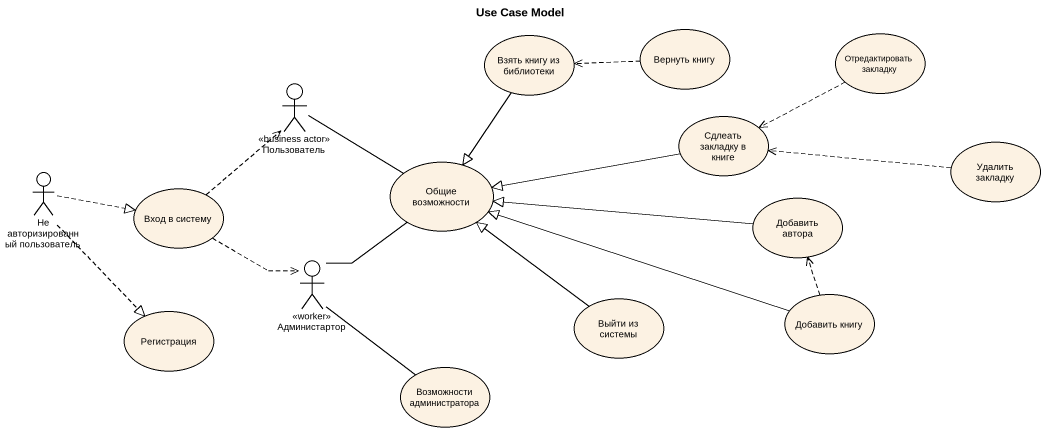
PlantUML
@startuml
title Use Case Model
usecase "Вернуть книгу" as Вернуть_книгу
usecase "Взять книгу из библиотеки" as Взять_книгу_из_библиотеки
usecase "Отредактировать закладку" as Отредактировать_закладку
actor Пользователь <<business actor>>
usecase "Сдлеать закладку в книге" as Сдлеать_закладку_в_книге
usecase "Удалить закладку" as Удалить_закладку
actor "Не авторизированный пользователь" as Не_авторизированный
usecase "Общие возможности" as Общие_возможности
usecase "Вход в систему" as Вход_в_систему
usecase "Добавить автора" as Добавить_автора
actor Администартор <<worker>>
usecase "Выйти из системы" as Выйти_из_системы
usecase "Добавить книгу" as Добавить_книгу
usecase Регистрация
usecase "Возможности администратора" as Возможности_администратора
Вернуть_книгу .left.> Взять_книгу_из_библиотеки
Взять_книгу_из_библиотеки --|> Общие_возможности
Отредактировать_закладку .left.> Сдлеать_закладку_в_книге
Пользователь -right- Общие_возможности
Сдлеать_закладку_в_книге -left-|> Общие_возможности
Удалить_закладку .left.> Сдлеать_закладку_в_книге
Не_авторизированный .right.|> Вход_в_систему
Не_авторизированный ..|> Регистрация
Вход_в_систему .up.> Пользователь
Вход_в_систему .right.> Администартор
Добавить_автора -left-|> Общие_возможности
Администартор -up- Общие_возможности
Администартор -- Возможности_администратора
Выйти_из_системы -up-|> Общие_возможности
Добавить_книгу -left-|> Общие_возможности
Добавить_книгу .up.> Добавить_автора
@enduml
